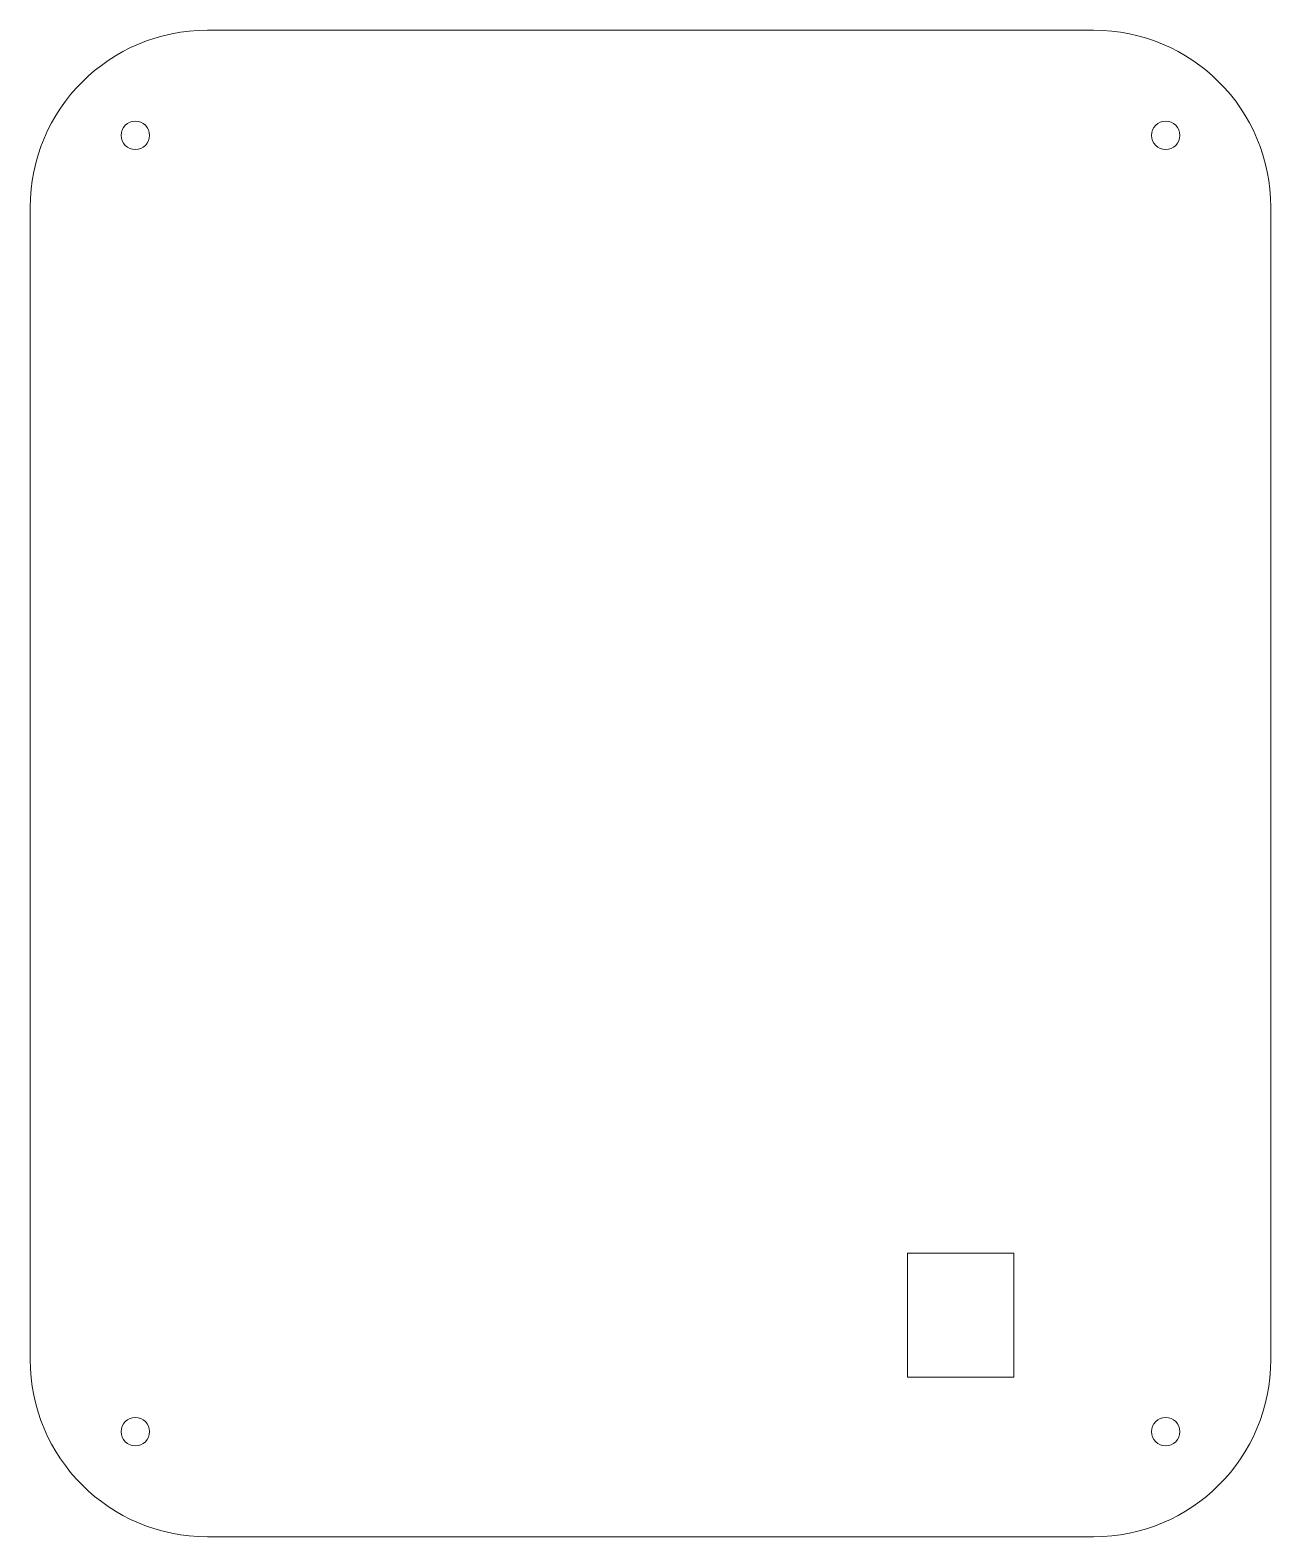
# Model space of a CAD drawing. Header units: millimetres. Extents: x -67 to 73, y -69 to 101.
import ezdxf

# ---------------------------------------------------------------- set-up
doc = ezdxf.new("R2010")
doc.units = ezdxf.units.MM

msp = doc.modelspace()

# ---------------------------------------------------------------- linework, layer by layer
at = {"color": 7, "linetype": 'Continuous', "lineweight": 0}
for p, q in [((52.88, 101.04), (-47.12, 101.04)), ((-67.12, 81.04), (-67.12, -48.96)), ((72.88, -48.96), (72.88, 81.04)), ((31.88, -36.96), (31.88, -50.96)), ((43.88, -36.96), (31.88, -36.96)), ((43.88, -36.96), (43.88, -50.96)), ((31.88, -50.96), (43.88, -50.96)), ((-47.12, -68.96), (52.88, -68.96))]:
    msp.add_line(p, q, dxfattribs=at)
for centre in [(-55.25, 89.17), (61.01, 89.17), (-55.25, -57.09), (61.01, -57.09)]:
    msp.add_circle(centre, 1.6, dxfattribs=at)
for centre, start, end in [((-47.12, 81.04), 90, 180), ((52.88, 81.04), 0, 90), ((-47.12, -48.96), 180, 270), ((52.88, -48.96), 270, 0)]:
    msp.add_arc(centre, 20, start, end, dxfattribs=at)

doc.saveas('drawing.dxf')
